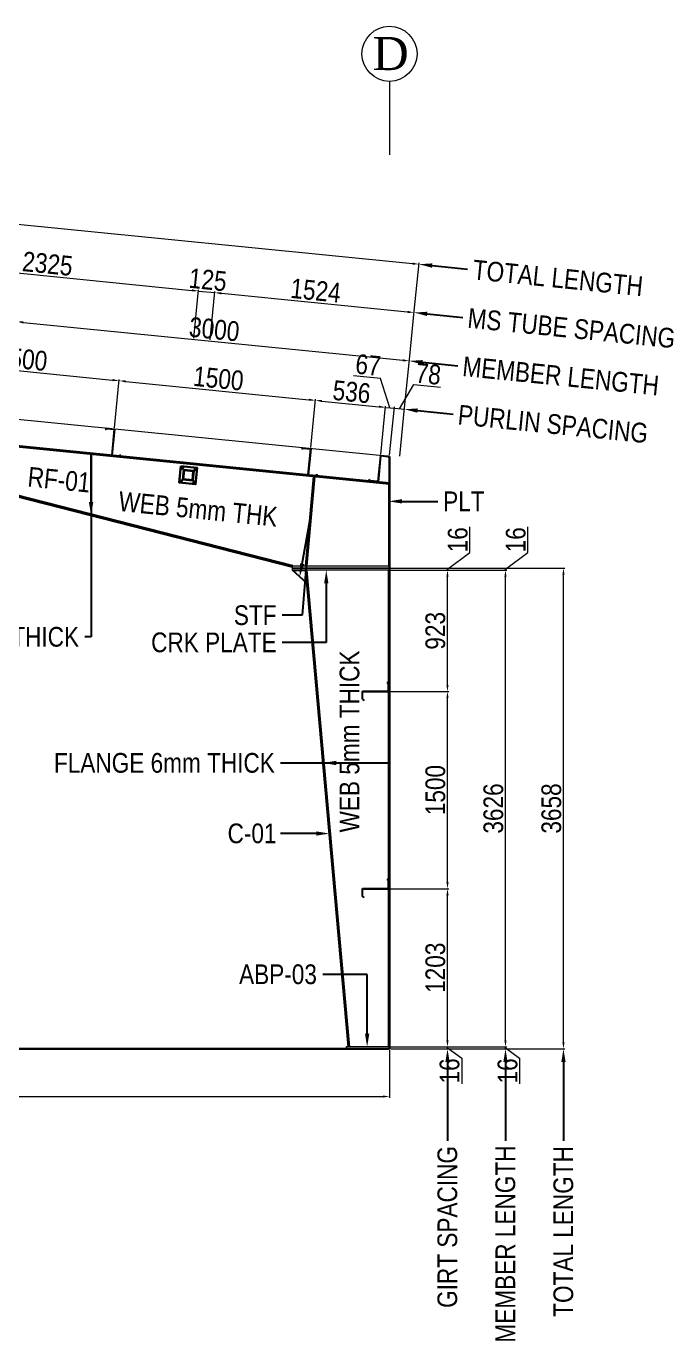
# Model space of a CAD drawing. Header units: millimetres. Extents: x 0 to 2669304, y -3314102 to 0.
# Drawn here: x 2322320 to 2327244, y -3163665 to -3153667 of the extents above; entities that cross this region are included whole.
import ezdxf
from ezdxf import colors
from ezdxf.entities.mleader import LeaderData, LeaderLine
from ezdxf.math import Vec2, Vec3

# ---------------------------------------------------------------- set-up
doc = ezdxf.new("R2010")
doc.units = ezdxf.units.MM
doc.header["$LTSCALE"] = 0.4
doc.header["$MEASUREMENT"] = 0
doc.header["$PDMODE"] = 34
doc.linetypes.add('CENTER', pattern=[2, 1.25, -0.25, 0.25, -0.25])
for name, color, linetype, lineweight in [('Base Plate', 114, 'Continuous', 20), ('CRK Plate', 54, 'Continuous', 20), ('Dim1', 147, 'Continuous', 20), ('Grid', 202, 'CENTER', 18), ('Outer Line', 1, 'Continuous', 30), ('PLT', 34, 'Continuous', 15), ('Roof Sheet1', 253, 'Continuous', 0), ('Steel', 1, 'Continuous', 30)]:
    doc.layers.add(name, color=color, linetype=linetype, lineweight=lineweight)
for name, color, linetype in [('Purlan', 46, 'Continuous'), ('stifners', 94, 'Continuous'), ('Thin', 6, 'Continuous')]:
    doc.layers.add(name, color=color, linetype=linetype)
doc.styles.add('style2', font='ARIALN.TTF')
doc.dimstyles.new('H.M.A', dxfattribs={"dimtxt": 37.0005, "dimasz": 20, "dimexe": 8, "dimexo": 10, "dimgap": 5, "dimtad": 3, "dimdec": 0, "dimrnd": 1, "dimzin": 0, "dimdsep": 46, "dimtxsty": 'style2', "dimcen": 0.09, "dimclrd": 152, "dimclre": 152, "dimclrt": 1, "dimadec": 0, "dimazin": 0, "dimtfac": 1, "dimtdec": 0, "dimtix": 1, "dimtmove": 1, "dimatfit": 3, "dimfxl": 0, "dimtolj": 1, "dimtzin": 0, "dimlwd": 5, "dimlwe": 5, "dimarcsym": 0})

# ---------------------------------------------------------------- blocks, each defined once
blk = doc.blocks.new('*D588')
at = {"layer": 'Defpoints', "color": 0}
for p in [(2308318.7, -3161445.4), (2325082.7, -3161445.4), (2325082.7, -3161807.4)]:
    blk.add_point(p, dxfattribs=at)
at = {"layer": 'Dim1', "color": 152, "lineweight": 5}
for p, q in [((2308318.7, -3161455.4), (2308318.7, -3161817.4)), ((2325082.7, -3161455.4), (2325082.7, -3161817.4)), ((2308368.7, -3161807.4), (2325032.7, -3161807.4))]:
    blk.add_line(p, q, dxfattribs=at)
at = {"layer": 'Dim1', "color": 152}
for points in [[(2308368.7, -3161799.1), (2308368.7, -3161815.7), (2308318.7, -3161807.4)], [(2325032.7, -3161799.1), (2325032.7, -3161815.7), (2325082.7, -3161807.4)]]:
    blk.add_solid(points, dxfattribs=at)
at = {"layer": 'Dim1', "color": 1, "insert": (2316700.7, -3161714.8), "char_height": 150, "attachment_point": 5, "style": 'style2'}
blk.add_mtext('\\A1;WIDTH : 16764 O/O OF STEEL LINE', dxfattribs=at)
blk = doc.blocks.new('A$C252068E4')
at = {"layer": 'Purlan'}
h = blk.add_hatch(color=256, dxfattribs=at)
h.dxf.hatch_style = 1
h.paths.add_polyline_path([(69.9, 200), (9.9, 200), (0, 190.1), (1.1, 189), (10.5, 198.5), (68.4, 198.5), (68.4, 0), (128.4, 0), (138.3, 9.9), (137.2, 11), (127.8, 1.5), (69.9, 1.5)])
for p, q in [((9.9, 200), (0, 190.1)), ((9.9, 200), (69.9, 200)), ((69.9, 200), (69.9, 1.5)), ((1.1, 189), (0, 190.1)), ((10.5, 198.5), (1.1, 189)), ((10.5, 198.5), (68.4, 198.5)), ((68.4, 198.5), (68.4, 0)), ((69.9, 1.5), (127.8, 1.5)), ((127.8, 1.5), (137.2, 11)), ((128.4, 0), (138.3, 9.9)), ((138.3, 9.9), (137.2, 11)), ((68.4, 0), (128.4, 0))]:
    blk.add_line(p, q, dxfattribs=at)
blk = doc.blocks.new('*D798')
at = {"layer": 'Defpoints', "color": 0}
for p in [(2323026.6, -3156362.8), (2321497.3, -3156581.3), (2322989.8, -3156730.6)]:
    blk.add_point(p, dxfattribs=at)
at = {"layer": 'Dim1', "color": 152, "lineweight": 5}
for p, q in [((2321498.3, -3156571.3), (2321535, -3156203.6)), ((2321583.8, -3156218.5), (2322976.8, -3156357.8)), ((2322990.8, -3156720.6), (2323027.6, -3156352.9))]:
    blk.add_line(p, q, dxfattribs=at)
at = {"layer": 'Dim1', "color": 152}
for points in [[(2321584.6, -3156210.2), (2321583, -3156226.8), (2321534, -3156213.6)], [(2322977.7, -3156349.5), (2322976, -3156366.1), (2323026.6, -3156362.8)]]:
    blk.add_solid(points, dxfattribs=at)
at = {"layer": 'Dim1', "color": 1, "insert": (2322289.4, -3156197.1), "char_height": 150, "attachment_point": 5, "rotation": 354.28963, "style": 'style2'}
blk.add_mtext('\\A1;1500', dxfattribs=at)
blk = doc.blocks.new('*D799')
at = {"layer": 'Defpoints', "color": 0}
for p in [(2324519.1, -3156512.1), (2322989.8, -3156730.6), (2324482.4, -3156879.8)]:
    blk.add_point(p, dxfattribs=at)
at = {"layer": 'Dim1', "color": 152, "lineweight": 5}
for p, q in [((2322990.8, -3156720.6), (2323027.6, -3156352.9)), ((2323076.3, -3156367.8), (2324469.4, -3156507.1)), ((2324483.4, -3156869.9), (2324520.1, -3156502.1))]:
    blk.add_line(p, q, dxfattribs=at)
at = {"layer": 'Dim1', "color": 152}
for points in [[(2323077.2, -3156359.5), (2323075.5, -3156376.1), (2323026.6, -3156362.8)], [(2324470.2, -3156498.8), (2324468.6, -3156515.4), (2324519.1, -3156512.1)]]:
    blk.add_solid(points, dxfattribs=at)
at = {"layer": 'Dim1', "color": 1, "insert": (2323782, -3156346.3), "char_height": 150, "attachment_point": 5, "rotation": 354.28963, "style": 'style2'}
blk.add_mtext('\\A1;1500', dxfattribs=at)
blk = doc.blocks.new('*D800')
at = {"layer": 'Defpoints', "color": 0}
for p in [(2325052.4, -3156565.4), (2324482.4, -3156879.8), (2325015.6, -3156933.1)]:
    blk.add_point(p, dxfattribs=at)
at = {"layer": 'Dim1', "color": 152, "lineweight": 5}
for p, q in [((2324483.4, -3156869.9), (2324520.1, -3156502.1)), ((2324568.9, -3156517), (2325002.6, -3156560.4)), ((2325016.6, -3156923.2), (2325053.4, -3156555.4))]:
    blk.add_line(p, q, dxfattribs=at)
at = {"layer": 'Dim1', "color": 152}
for points in [[(2324569.7, -3156508.7), (2324568.1, -3156525.3), (2324519.1, -3156512.1)], [(2325003.5, -3156552.1), (2325001.8, -3156568.7), (2325052.4, -3156565.4)]]:
    blk.add_solid(points, dxfattribs=at)
at = {"layer": 'Dim1', "color": 1, "insert": (2324794.9, -3156447.6), "char_height": 150, "attachment_point": 5, "rotation": 354.28963, "style": 'style2'}
blk.add_mtext('\\A1;536', dxfattribs=at)
blk = doc.blocks.new('*D816')
at = {"layer": 'Defpoints', "color": 0}
for p in [(2325119.5, -3156572.1), (2325015.6, -3156933.1), (2325082.7, -3156939.8)]:
    blk.add_point(p, dxfattribs=at)
at = {"layer": 'Dim1', "color": 152, "lineweight": 5}
for p, q in [((2325014.4, -3156345.1), (2324808.6, -3156324.5)), ((2325085.9, -3156568.7), (2325014.4, -3156345.1)), ((2325016.6, -3156923.2), (2325053.4, -3156555.4)), ((2325052.4, -3156565.4), (2325119.5, -3156572.1)), ((2325052.4, -3156565.4), (2325119.5, -3156572.1)), ((2325083.7, -3156929.9), (2325120.5, -3156562.1))]:
    blk.add_line(p, q, dxfattribs=at)
at = {"layer": 'Dim1', "color": 1, "insert": (2324920.6, -3156243.7), "char_height": 150, "attachment_point": 5, "rotation": 354.28963, "style": 'style2'}
blk.add_mtext('\\A1;67', dxfattribs=at)
blk = doc.blocks.new('*D817')
at = {"layer": 'Defpoints', "color": 0}
for p in [(2325196.8, -3156579.8), (2325082.7, -3156939.8), (2325160.1, -3156947.6)]:
    blk.add_point(p, dxfattribs=at)
at = {"layer": 'Dim1', "color": 152, "lineweight": 5}
for p, q in [((2325158.1, -3156576), (2325267, -3156392.3)), ((2325267, -3156392.3), (2325471.4, -3156412.8)), ((2325083.7, -3156929.9), (2325120.5, -3156562.1)), ((2325119.5, -3156572.1), (2325196.8, -3156579.8)), ((2325119.5, -3156572.1), (2325196.8, -3156579.8)), ((2325161.1, -3156937.6), (2325197.8, -3156569.9))]:
    blk.add_line(p, q, dxfattribs=at)
at = {"layer": 'Dim1', "color": 1, "insert": (2325378.3, -3156311.4), "char_height": 150, "attachment_point": 5, "rotation": 354.28963, "style": 'style2'}
blk.add_mtext('\\A1;78', dxfattribs=at)
blk = doc.blocks.new('*D802')
at = {"layer": 'Defpoints', "color": 0}
for p in [(2325233.6, -3156212.1), (2322211.7, -3156281.3), (2325196.8, -3156579.8)]:
    blk.add_point(p, dxfattribs=at)
at = {"layer": 'Dim1', "color": 152, "lineweight": 5}
for p, q in [((2322212.7, -3156271.4), (2322249.5, -3155903.6)), ((2322298.2, -3155918.6), (2325183.9, -3156207.1)), ((2325197.8, -3156569.9), (2325234.6, -3156202.1))]:
    blk.add_line(p, q, dxfattribs=at)
at = {"layer": 'Dim1', "color": 152}
for points in [[(2322299.1, -3155910.3), (2322297.4, -3155926.9), (2322248.5, -3155913.6)], [(2325184.7, -3156198.8), (2325183, -3156215.4), (2325233.6, -3156212.1)]]:
    blk.add_solid(points, dxfattribs=at)
at = {"layer": 'Dim1', "color": 1, "insert": (2323750.2, -3155971.7), "char_height": 150, "attachment_point": 5, "rotation": 354.28963, "style": 'style2'}
blk.add_mtext('\\A1;3000', dxfattribs=at)
blk = doc.blocks.new('*D818')
at = {"layer": 'Defpoints', "color": 0}
for p in [(2325082.7, -3161429.4), (2325082.7, -3161445.4), (2325523.7, -3161429.4)]:
    blk.add_point(p, dxfattribs=at)
at = {"layer": 'Dim1', "color": 152, "lineweight": 5}
for p, q in [((2325092.7, -3161429.4), (2325533.7, -3161429.4)), ((2325092.7, -3161445.4), (2325533.7, -3161445.4)), ((2325523.7, -3161445.4), (2325523.7, -3161429.4)), ((2325523.7, -3161445.4), (2325523.7, -3161429.4)), ((2325523.7, -3161437.4), (2325631.6, -3161515.8)), ((2325631.6, -3161515.8), (2325631.6, -3161710.3))]:
    blk.add_line(p, q, dxfattribs=at)
at = {"layer": 'Dim1', "color": 1, "insert": (2325540, -3161613), "char_height": 150, "attachment_point": 5, "rotation": 90, "style": 'style2'}
blk.add_mtext('\\A1;16', dxfattribs=at)
blk = doc.blocks.new('*D819')
at = {"layer": 'Defpoints', "color": 0}
for p in [(2325082.7, -3160226.4), (2325523.7, -3160226.4), (2325082.7, -3161429.4)]:
    blk.add_point(p, dxfattribs=at)
at = {"layer": 'Dim1', "color": 152, "lineweight": 5}
for p, q in [((2325092.7, -3160226.4), (2325533.7, -3160226.4)), ((2325523.7, -3161379.4), (2325523.7, -3160276.4)), ((2325092.7, -3161429.4), (2325533.7, -3161429.4))]:
    blk.add_line(p, q, dxfattribs=at)
at = {"layer": 'Dim1', "color": 152}
for points in [[(2325515.4, -3160276.4), (2325532.1, -3160276.4), (2325523.7, -3160226.4)], [(2325515.4, -3161379.4), (2325532.1, -3161379.4), (2325523.7, -3161429.4)]]:
    blk.add_solid(points, dxfattribs=at)
at = {"layer": 'Dim1', "color": 1, "insert": (2325432.1, -3160827.9), "char_height": 150, "attachment_point": 5, "rotation": 90, "style": 'style2'}
blk.add_mtext('\\A1;1203', dxfattribs=at)
blk = doc.blocks.new('*D804')
at = {"layer": 'Defpoints', "color": 0}
for p in [(2325082.7, -3158726.4), (2325523.7, -3158726.4), (2325082.7, -3160226.4)]:
    blk.add_point(p, dxfattribs=at)
at = {"layer": 'Dim1', "color": 152, "lineweight": 5}
for p, q in [((2325092.7, -3158726.4), (2325533.7, -3158726.4)), ((2325523.7, -3160176.4), (2325523.7, -3158776.4)), ((2325092.7, -3160226.4), (2325533.7, -3160226.4))]:
    blk.add_line(p, q, dxfattribs=at)
at = {"layer": 'Dim1', "color": 152}
for points in [[(2325515.4, -3158776.4), (2325532.1, -3158776.4), (2325523.7, -3158726.4)], [(2325515.4, -3160176.4), (2325532.1, -3160176.4), (2325523.7, -3160226.4)]]:
    blk.add_solid(points, dxfattribs=at)
at = {"layer": 'Dim1', "color": 1, "insert": (2325432.1, -3159476.4), "char_height": 150, "attachment_point": 5, "rotation": 90, "style": 'style2'}
blk.add_mtext('\\A1;1500', dxfattribs=at)
blk = doc.blocks.new('*D805')
at = {"layer": 'Defpoints', "color": 0}
for p in [(2325082.7, -3157803.4), (2325523.7, -3157803.4), (2325082.7, -3158726.4)]:
    blk.add_point(p, dxfattribs=at)
at = {"layer": 'Dim1', "color": 152, "lineweight": 5}
for p, q in [((2325092.7, -3157803.4), (2325533.7, -3157803.4)), ((2325523.7, -3158676.4), (2325523.7, -3157853.4)), ((2325092.7, -3158726.4), (2325533.7, -3158726.4))]:
    blk.add_line(p, q, dxfattribs=at)
at = {"layer": 'Dim1', "color": 152}
for points in [[(2325515.4, -3157853.4), (2325532.1, -3157853.4), (2325523.7, -3157803.4)], [(2325515.4, -3158676.4), (2325532.1, -3158676.4), (2325523.7, -3158726.4)]]:
    blk.add_solid(points, dxfattribs=at)
at = {"layer": 'Dim1', "color": 1, "insert": (2325432.1, -3158264.9), "char_height": 150, "attachment_point": 5, "rotation": 90, "style": 'style2'}
blk.add_mtext('\\A1;923', dxfattribs=at)
blk = doc.blocks.new('*D806')
at = {"layer": 'Defpoints', "color": 0}
for p in [(2325082.7, -3157787.4), (2325082.7, -3157803.4), (2325523.7, -3157787.4)]:
    blk.add_point(p, dxfattribs=at)
at = {"layer": 'Dim1', "color": 152, "lineweight": 5}
for p, q in [((2325693.9, -3157669.7), (2325693.9, -3157475.2)), ((2325523.7, -3157795.4), (2325693.9, -3157669.7)), ((2325092.7, -3157787.4), (2325533.7, -3157787.4)), ((2325092.7, -3157803.4), (2325533.7, -3157803.4)), ((2325523.7, -3157803.4), (2325523.7, -3157787.4)), ((2325523.7, -3157803.4), (2325523.7, -3157787.4))]:
    blk.add_line(p, q, dxfattribs=at)
at = {"layer": 'Dim1', "color": 1, "insert": (2325602.3, -3157572.4), "char_height": 150, "attachment_point": 5, "rotation": 90, "style": 'style2'}
blk.add_mtext('\\A1;16', dxfattribs=at)
blk = doc.blocks.new('*D807')
at = {"layer": 'Defpoints', "color": 0}
for p in [(2325523.7, -3157803.4), (2325964.8, -3157803.4), (2325523.7, -3161429.4)]:
    blk.add_point(p, dxfattribs=at)
at = {"layer": 'Dim1', "color": 152, "lineweight": 5}
for p, q in [((2325533.7, -3157803.4), (2325974.8, -3157803.4)), ((2325964.8, -3161379.4), (2325964.8, -3157853.4)), ((2325533.7, -3161429.4), (2325974.8, -3161429.4))]:
    blk.add_line(p, q, dxfattribs=at)
at = {"layer": 'Dim1', "color": 152}
for points in [[(2325956.4, -3157853.4), (2325973.1, -3157853.4), (2325964.8, -3157803.4)], [(2325956.4, -3161379.4), (2325973.1, -3161379.4), (2325964.8, -3161429.4)]]:
    blk.add_solid(points, dxfattribs=at)
at = {"layer": 'Dim1', "color": 1, "insert": (2325873.2, -3159616.4), "char_height": 150, "attachment_point": 5, "rotation": 90, "style": 'style2'}
blk.add_mtext('\\A1;3626', dxfattribs=at)
blk = doc.blocks.new('*D808')
at = {"layer": 'Defpoints', "color": 0}
for p in [(2325523.7, -3161429.4), (2325523.7, -3161445.4), (2325964.8, -3161429.4)]:
    blk.add_point(p, dxfattribs=at)
at = {"layer": 'Dim1', "color": 152, "lineweight": 5}
for p, q in [((2325533.7, -3161429.4), (2325974.8, -3161429.4)), ((2325533.7, -3161445.4), (2325974.8, -3161445.4)), ((2325964.8, -3161445.4), (2325964.8, -3161429.4)), ((2325964.8, -3161445.4), (2325964.8, -3161429.4)), ((2325964.8, -3161437.4), (2326072.6, -3161515.8)), ((2326072.6, -3161515.8), (2326072.6, -3161710.3))]:
    blk.add_line(p, q, dxfattribs=at)
at = {"layer": 'Dim1', "color": 1, "insert": (2325981, -3161613), "char_height": 150, "attachment_point": 5, "rotation": 90, "style": 'style2'}
blk.add_mtext('\\A1;16', dxfattribs=at)
blk = doc.blocks.new('*D809')
at = {"layer": 'Defpoints', "color": 0}
for p in [(2325523.7, -3157787.4), (2325523.7, -3157803.4), (2325964.8, -3157787.4)]:
    blk.add_point(p, dxfattribs=at)
at = {"layer": 'Dim1', "color": 152, "lineweight": 5}
for p, q in [((2326134.9, -3157669.7), (2326134.9, -3157475.2)), ((2325964.8, -3157795.4), (2326134.9, -3157669.7)), ((2325533.7, -3157787.4), (2325974.8, -3157787.4)), ((2325533.7, -3157803.4), (2325974.8, -3157803.4)), ((2325964.8, -3157803.4), (2325964.8, -3157787.4)), ((2325964.8, -3157803.4), (2325964.8, -3157787.4))]:
    blk.add_line(p, q, dxfattribs=at)
at = {"layer": 'Dim1', "color": 1, "insert": (2326043.3, -3157572.4), "char_height": 150, "attachment_point": 5, "rotation": 90, "style": 'style2'}
blk.add_mtext('\\A1;16', dxfattribs=at)
blk = doc.blocks.new('*D810')
at = {"layer": 'Defpoints', "color": 0}
for p in [(2325964.8, -3157787.4), (2326405.8, -3157787.4), (2325964.8, -3161445.4)]:
    blk.add_point(p, dxfattribs=at)
at = {"layer": 'Dim1', "color": 152, "lineweight": 5}
for p, q in [((2325974.8, -3157787.4), (2326415.8, -3157787.4)), ((2326405.8, -3161395.4), (2326405.8, -3157837.4)), ((2325974.8, -3161445.4), (2326415.8, -3161445.4))]:
    blk.add_line(p, q, dxfattribs=at)
at = {"layer": 'Dim1', "color": 152}
for points in [[(2326397.5, -3157837.4), (2326414.1, -3157837.4), (2326405.8, -3157787.4)], [(2326397.5, -3161395.4), (2326414.1, -3161395.4), (2326405.8, -3161445.4)]]:
    blk.add_solid(points, dxfattribs=at)
at = {"layer": 'Dim1', "color": 1, "insert": (2326314.2, -3159616.4), "char_height": 150, "attachment_point": 5, "rotation": 90, "style": 'style2'}
blk.add_mtext('\\A1;3658', dxfattribs=at)
blk = doc.blocks.new('A$C48F06F5B')
at = {"layer": 'Outer Line'}
for points in [[(125, 125), (0, 125), (0, 0), (125, 0)], [(100, 100), (25, 100), (25, 25), (100, 25)], [(97, 97), (28, 97), (28, 28), (97, 28)]]:
    blk.add_lwpolyline(points, close=True, dxfattribs=at)
for centre in [(12.5, 112.5), (112.5, 112.5), (12.5, 12.5), (112.5, 12.5)]:
    blk.add_circle(centre, 6, dxfattribs=at)
blk = doc.blocks.new('*D811')
at = {"layer": 'Defpoints', "color": 0}
for p in [(2316831.4, -3155000.5), (2325307.2, -3155476.7), (2325270.4, -3155844.4)]:
    blk.add_point(p, dxfattribs=at)
at = {"layer": 'Dim1', "color": 152, "lineweight": 5}
for p, q in [((2316832.4, -3154990.6), (2316869.2, -3154622.8)), ((2316917.9, -3154637.8), (2325257.4, -3155471.7)), ((2325271.4, -3155834.5), (2325308.1, -3155466.7))]:
    blk.add_line(p, q, dxfattribs=at)
at = {"layer": 'Dim1', "color": 152}
for points in [[(2316918.7, -3154629.5), (2316917.1, -3154646.1), (2316868.2, -3154632.8)], [(2325258.2, -3155463.4), (2325256.6, -3155480), (2325307.2, -3155476.7)]]:
    blk.add_solid(points, dxfattribs=at)
at = {"layer": 'Dim1', "color": 1, "insert": (2321096.8, -3154963.6), "char_height": 150, "attachment_point": 5, "rotation": 354.28963, "style": 'style2'}
blk.add_mtext('\\A1;8481', dxfattribs=at)
blk = doc.blocks.new('*D813')
at = {"layer": 'Defpoints', "color": 0}
for p in [(2323629.8, -3155680.3), (2321279.4, -3155816.7), (2323593, -3156048)]:
    blk.add_point(p, dxfattribs=at)
at = {"layer": 'Dim1', "color": 152, "lineweight": 5}
for p, q in [((2321280.4, -3155806.7), (2321317.2, -3155439)), ((2321365.9, -3155453.9), (2323580, -3155675.3)), ((2323594, -3156038.1), (2323630.8, -3155670.4))]:
    blk.add_line(p, q, dxfattribs=at)
at = {"layer": 'Dim1', "color": 152}
for points in [[(2321366.7, -3155445.7), (2321365.1, -3155462.2), (2321316.2, -3155449)], [(2323580.9, -3155667.1), (2323579.2, -3155683.6), (2323629.8, -3155680.3)]]:
    blk.add_solid(points, dxfattribs=at)
at = {"layer": 'Dim1', "color": 1, "insert": (2322482.1, -3155473.5), "char_height": 150, "attachment_point": 5, "rotation": 354.28963, "style": 'style2'}
blk.add_mtext('\\A1;2325', dxfattribs=at)
blk = doc.blocks.new('*D814')
at = {"layer": 'Defpoints', "color": 0}
for p in [(2323754.2, -3155692.8), (2323593, -3156048), (2323717.4, -3156060.5)]:
    blk.add_point(p, dxfattribs=at)
at = {"layer": 'Dim1', "color": 152, "lineweight": 5}
for p, q in [((2323594, -3156038.1), (2323630.8, -3155670.4)), ((2323629.8, -3155680.3), (2323754.2, -3155692.8)), ((2323718.4, -3156050.5), (2323755.1, -3155682.8))]:
    blk.add_line(p, q, dxfattribs=at)
at = {"layer": 'Dim1', "color": 1, "insert": (2323701.1, -3155595.4), "char_height": 150, "attachment_point": 5, "rotation": 354.28963, "style": 'style2'}
blk.add_mtext('\\A1;125', dxfattribs=at)
blk = doc.blocks.new('*D815')
at = {"layer": 'Defpoints', "color": 0}
for p in [(2325270.4, -3155844.4), (2323717.4, -3156060.5), (2325233.6, -3156212.1)]:
    blk.add_point(p, dxfattribs=at)
at = {"layer": 'Dim1', "color": 152, "lineweight": 5}
for p, q in [((2323718.4, -3156050.5), (2323755.1, -3155682.8)), ((2323803.9, -3155697.7), (2325220.6, -3155839.4)), ((2325234.6, -3156202.1), (2325271.4, -3155834.4))]:
    blk.add_line(p, q, dxfattribs=at)
at = {"layer": 'Dim1', "color": 152}
for points in [[(2323804.7, -3155689.4), (2323803.1, -3155706), (2323754.2, -3155692.8)], [(2325221.5, -3155831.1), (2325219.8, -3155847.7), (2325270.4, -3155844.4)]]:
    blk.add_solid(points, dxfattribs=at)
at = {"layer": 'Dim1', "color": 1, "insert": (2324521.4, -3155677.4), "char_height": 150, "attachment_point": 5, "rotation": 354.28963, "style": 'style2'}
blk.add_mtext('\\A1;1524', dxfattribs=at)

msp = doc.modelspace()

# ---------------------------------------------------------------- linework, layer by layer
at = {"layer": 'Base Plate'}
msp.add_lwpolyline([(2325082.6817, -3161429.367), (2324752.6817, -3161429.367), (2324752.6817, -3161445.367), (2325082.6817, -3161445.367)], close=True, dxfattribs=at)
at = {"layer": 'CRK Plate'}
for points in [[(2324345.6817, -3157771.367), (2325082.6817, -3157771.367), (2325082.6817, -3157787.367), (2324345.6817, -3157787.367)], [(2324345.6817, -3157787.367), (2325082.6817, -3157787.367), (2325082.6817, -3157803.367), (2324345.6817, -3157803.367)]]:
    msp.add_lwpolyline(points, close=True, dxfattribs=at)
at = {"layer": 'Grid', "color": 202, "linetype": 'ByBlock'}
msp.add_line((2325082.6817, -3154085.4592), (2325082.6817, -3154644.5503), dxfattribs=at)
msp.add_circle((2325082.6817, -3153876.1046), 209.3546, dxfattribs=at)
at = {"layer": 'Outer Line'}
for p, q in [((2325082.6817, -3157146.867), (2322170.3719, -3156855.636)), ((2325082.6817, -3157140.8371), (2322170.969, -3156849.6658)), ((2325082.6817, -3161445.367), (2325082.6817, -3156939.8395)), ((2324345.6817, -3157777.3969), (2322134.7071, -3157212.2847)), ((2324345.6817, -3157771.367), (2322135.304, -3157206.3151)), ((2324770.6817, -3161429.367), (2324445.6817, -3157803.367)), ((2324776.6817, -3161429.367), (2324451.6817, -3157803.367)), ((2325076.6817, -3161429.367), (2325076.6817, -3157803.367)), ((2308318.6817, -3161445.367), (2325082.6817, -3161445.367))]:
    msp.add_line(p, q, dxfattribs=at)
at = {"layer": 'PLT'}
msp.add_lwpolyline([(2325077.6817, -3157146.367), (2325082.6817, -3157146.867), (2325082.6817, -3157771.367), (2325077.6817, -3157771.367)], close=True, dxfattribs=at)
at = {"layer": 'Roof Sheet1'}
msp.add_line((2325082.6817, -3156939.8395), (2316700.6817, -3156101.6395), dxfattribs=at)
at = {"layer": 'stifners'}
for points in [[(2324506.6389, -3157091.2727), (2324511.6143, -3157091.7702), (2324450.7018, -3157771.367), (2324445.6817, -3157771.367)], [(2324345.6817, -3157803.367), (2324445.6817, -3157803.367), (2324454.609, -3157902.9677)]]:
    msp.add_lwpolyline(points, close=True, dxfattribs=at)

# ---------------------------------------------------------------- block references
at = {"layer": 'Outer Line', "xscale": -1, "rotation": 354.2894068627579}
msp.add_blockref('A$C48F06F5B', (2323608.435, -3157150.0656), dxfattribs=at)
at = {"layer": 'Steel'}
for p, rotation in [((2322901.8505, -3156922.7525), 354.2894331684685), ((2324394.4062, -3157072.0081), 354.2894331684685), ((2325076.6814, -3158794.7697), 89.99999999995212), ((2325076.6814, -3160294.7697), 89.99999999995212)]:
    msp.add_blockref('A$C252068E4', p, dxfattribs=dict(at, rotation=rotation))
at = {"layer": 'Steel', "xscale": -1, "rotation": 354.2894331686123}
msp.add_blockref('A$C252068E4', (2325063.7693, -3157138.9443), dxfattribs=at)

# ---------------------------------------------------------------- texts
at = {"layer": 'Thin', "color": 7, "lineweight": 5, "insert": (2325091.6273, -3153748.0895), "char_height": 252, "attachment_point": 2, "style": 'style2'}
msp.add_mtext('{\\fTimes New Roman|b0|i0|c0|p18;D}', dxfattribs=at)
at = {"layer": 'Thin', "color": 7, "lineweight": 5, "char_height": 150, "attachment_point": 2, "rotation": 354.28940686, "style": 'style2'}
for s, insert, width in [('RF-01', (2322577.8099, -3157040.9321), 450.196957), ('WEB 5mm THK', (2323634.5232, -3157263.5445), 1420.368378)]:
    msp.add_mtext(s, dxfattribs=dict(at, insert=insert, width=width))
at = {"layer": 'Thin', "color": 7, "lineweight": 5, "insert": (2324855.367, -3159106.6443), "char_height": 150, "attachment_point": 8, "rotation": 90, "style": 'style2'}
msp.add_mtext('WEB 5mm THICK', dxfattribs=at)

# ---------------------------------------------------------------- dimensions: what is measured, and where the dimension line sits
at = {"layer": 'Dim1'}
for base, p1, p2, angle, picture, middle in [((2325307.1503, -3155476.6526), (2316831.3944, -3155000.5073), (2325270.3765, -3155844.4055), 174.2896262, '*D811', (2321096.7705, -3154963.5882)), ((2323629.7829, -3155680.323), (2321279.3907, -3155816.6934), (2323593.012, -3156048.0466), 174.2896262, '*D813', (2322482.0851, -3155473.5149)), ((2323754.1515, -3155692.7593), (2323593.012, -3156048.0466), (2323717.3806, -3156060.483), 174.2896262, '*D814', (2323701.08, -3155595.4097)), ((2325270.378, -3155844.3761), (2323717.3806, -3156060.4831), (2325233.607, -3156212.0999), 174.2896262, '*D815', (2324521.3775, -3155677.4363)), ((2325233.607, -3156212.0998), (2322211.7234, -3156281.3237), (2325196.8361, -3156579.8235), 174.2896262, '*D802', (2323750.1635, -3155971.7185)), ((2323026.5874, -3156362.807), (2321497.2586, -3156581.2961), (2322989.8143, -3156730.5528), 174.2896262, '*D798', (2322289.4221, -3156197.0506)), ((2324519.1438, -3156512.0569), (2322989.8143, -3156730.5528), (2324482.3702, -3156879.8072), 174.2896262, '*D799', (2323781.9784, -3156346.3005)), ((2325052.3806, -3156565.3785), (2324482.3702, -3156879.8072), (2325015.6068, -3156933.1309), 174.2896262, '*D800', (2324794.875, -3156447.5862)), ((2325523.7169, -3157803.367), (2325082.6817, -3158726.367), (2325082.6817, -3157803.367), 90, '*D805', (2325432.131, -3158264.867)), ((2325964.7521, -3157803.367), (2325523.7169, -3161429.367), (2325523.7169, -3157803.367), 90, '*D807', (2325873.1662, -3159616.367)), ((2326405.7873, -3157787.367), (2325964.7521, -3161445.367), (2325964.7521, -3157787.367), 90, '*D810', (2326314.2014, -3159616.367)), ((2325523.7169, -3158726.367), (2325082.6817, -3160226.367), (2325082.6817, -3158726.367), 90, '*D804', (2325432.131, -3159476.367)), ((2325523.7169, -3160226.367), (2325082.6817, -3161429.367), (2325082.6817, -3160226.367), 90, '*D819', (2325432.131, -3160827.867))]:
    dim = msp.add_linear_dim(base=base, p1=p1, p2=p2, angle=angle, dimstyle='H.M.A', override={"dimtxt": 150, "dimasz": 50, "dimexe": 10, "dimgap": 15}, dxfattribs=at)
    dim.commit()
    dim.dimension.update_dxf_attribs({"geometry": picture, "text_midpoint": middle})
for base, p1, p2, angle, picture, middle in [((2325119.4557, -3156572.0857), (2325015.6068, -3156933.1309), (2325082.6817, -3156939.8395), 174.2896262, '*D816', (2324999.4534, -3156343.5812)), ((2325196.8347, -3156579.8233), (2325082.6817, -3156939.8395), (2325160.0607, -3156947.5774), 174.2896262, '*D817', (2325281.8912, -3156393.8226)), ((2325523.7169, -3157787.367), (2325082.6817, -3157803.367), (2325082.6817, -3157787.367), 90, '*D806', (2325693.8884, -3157654.6907)), ((2325964.7521, -3157787.367), (2325523.7169, -3157803.367), (2325523.7169, -3157787.367), 90, '*D809', (2326134.9236, -3157654.6907)), ((2325523.7169, -3161429.367), (2325082.6817, -3161445.367), (2325082.6817, -3161429.367), 90, '*D818', (2325631.5954, -3161530.7844)), ((2325964.7521, -3161429.367), (2325523.7169, -3161445.367), (2325523.7169, -3161429.367), 90, '*D808', (2326072.6306, -3161530.7844))]:
    dim = msp.add_linear_dim(base=base, p1=p1, p2=p2, angle=angle, dimstyle='H.M.A', override={"dimtxt": 150, "dimasz": 50, "dimexe": 10, "dimgap": 15}, dxfattribs=at)
    dim.commit()
    dim.dimension.update_dxf_attribs({"geometry": picture, "text_midpoint": middle, "dimtype": 160})
dim = msp.add_linear_dim(base=(2325082.6817, -3161807.4019), p1=(2308318.6817, -3161445.367), p2=(2325082.6817, -3161445.367), text='WIDTH : <> O/O OF STEEL LINE', dimstyle='H.M.A', override={"dimtxt": 150, "dimasz": 50, "dimexe": 10, "dimgap": 15}, dxfattribs=at)
dim.commit()
dim.dimension.update_dxf_attribs({"geometry": '*D588', "text_midpoint": (2316700.6817, -3161714.7928)})

# ---------------------------------------------------------------- leaders
at = {"layer": 'Thin', "color": 7, "lineweight": 5}
ml = msp.add_multileader_mtext('Standard', dxfattribs=at)
ml.set_content('TOTAL LENGTH', color=7, style='style2')
ml.set_leader_properties(color=215)
ml.build(insert=Vec2(0, 0))
ml.multileader.update_dxf_attribs({"dogleg_length": 150, "arrow_head_size": 100})
ctx = ml.context
ctx.base_point, ctx.char_height, ctx.arrow_head_size, ctx.landing_gap_size, ctx.plane_origin, ctx.plane_x_axis, ctx.plane_y_axis = Vec3(2325676.9832, -3155513.6346), 150, 100, 50, Vec3(2241570.6444, -3139569.5356), Vec3(0.995037571, -0.09949991), Vec3(0.09949991, 0.995037571)
ctx.text_align_type = 1
notes = []
notes.append((ctx, [(1, (1, 1, 0), (2325628.4942, -3155508.7859), (0.995037571, -0.09949991), 48.7308, [(0, [(2325307.1489, -3155476.6526)], 0, [])])]))
ctx.mtext.insert, ctx.mtext.text_direction, ctx.mtext.rotation, ctx.mtext.alignment, ctx.mtext.flow_direction = Vec3(2326371.1047, -3155506.3846), Vec3(0.995037571, -0.09949991), 6.183520483, 2, 5
ml = msp.add_multileader_mtext('Standard', dxfattribs=at)
ml.set_content('MS TUBE SPACING', color=7, style='style2')
ml.set_leader_properties(color=215)
ml.build(insert=Vec2(0, 0))
ml.multileader.update_dxf_attribs({"dogleg_length": 150, "arrow_head_size": 100})
ctx = ml.context
ctx.base_point, ctx.char_height, ctx.arrow_head_size, ctx.landing_gap_size, ctx.plane_origin, ctx.plane_x_axis, ctx.plane_y_axis = Vec3(2325640.2122, -3155881.3583), 150, 100, 50, Vec3(2241533.8734, -3139937.2592), Vec3(0.995037571, -0.09949991), Vec3(0.09949991, 0.995037571)
ctx.text_align_type = 1
notes.append((ctx, [(1, (1, 1, 0), (2325591.7232, -3155876.5095), (0.995037571, -0.09949991), 48.7308, [(0, [(2325270.378, -3155844.3763)], 0, [])])]))
ctx.mtext.insert, ctx.mtext.text_direction, ctx.mtext.rotation, ctx.mtext.alignment, ctx.mtext.flow_direction = Vec3(2326474.4773, -3155888.1221), Vec3(0.995037571, -0.09949991), 6.183520483, 2, 5
ml = msp.add_multileader_mtext('Standard', dxfattribs=at)
ml.set_content('MEMBER LENGTH', color=7, style='style2')
ml.set_leader_properties(color=215)
ml.build(insert=Vec2(0, 0))
ml.multileader.update_dxf_attribs({"dogleg_length": 150, "arrow_head_size": 100})
ctx = ml.context
ctx.base_point, ctx.char_height, ctx.arrow_head_size, ctx.landing_gap_size, ctx.plane_origin, ctx.plane_x_axis, ctx.plane_y_axis = Vec3(2325603.4413, -3156249.0819), 150, 100, 50, Vec3(2241497.1025, -3140304.9829), Vec3(0.995037571, -0.09949991), Vec3(0.09949991, 0.995037571)
ctx.text_align_type = 1
notes.append((ctx, [(1, (1, 1, 0), (2325554.9523, -3156244.2332), (0.995037571, -0.09949991), 48.7308, [(0, [(2325233.607, -3156212.0999)], 0, [])])]))
ctx.mtext.insert, ctx.mtext.text_direction, ctx.mtext.rotation, ctx.mtext.alignment, ctx.mtext.flow_direction = Vec3(2326392.9602, -3156251.3714), Vec3(0.995037571, -0.09949991), 6.183520483, 2, 5
ml = msp.add_multileader_mtext('Standard', dxfattribs=at)
ml.set_content('PURLIN SPACING', color=7, style='style2')
ml.set_leader_properties(color=215)
ml.build(insert=Vec2(0, 0))
ml.multileader.update_dxf_attribs({"dogleg_length": 150, "arrow_head_size": 100})
ctx = ml.context
ctx.base_point, ctx.char_height, ctx.arrow_head_size, ctx.landing_gap_size, ctx.plane_origin, ctx.plane_x_axis, ctx.plane_y_axis = Vec3(2325566.6703, -3156616.8056), 150, 100, 50, Vec3(2241460.3315, -3140672.7066), Vec3(0.995037571, -0.09949991), Vec3(0.09949991, 0.995037571)
ctx.text_align_type = 1
notes.append((ctx, [(1, (1, 1, 0), (2325518.1813, -3156611.9569), (0.995037571, -0.09949991), 48.7308, [(0, [(2325196.8361, -3156579.8236)], 0, [])])]))
ctx.mtext.insert, ctx.mtext.text_direction, ctx.mtext.rotation, ctx.mtext.alignment, ctx.mtext.flow_direction = Vec3(2326334.198, -3156616.896), Vec3(0.995037571, -0.09949991), 6.183520483, 2, 5
ml = msp.add_multileader_mtext('Standard', dxfattribs=at)
ml.set_content('FLANGE 6mm THICK', color=7, style='style2')
ml.set_leader_properties(color=215)
ml.build(insert=Vec2(0, 0))
ml.multileader.update_dxf_attribs({"dogleg_length": 150, "arrow_head_size": 100})
ctx = ml.context
ctx.base_point, ctx.char_height, ctx.arrow_head_size, ctx.landing_gap_size, ctx.plane_origin = Vec3(2320998.8315, -3158311.7613), 150, 100, 50, Vec3(2407844.2099, -3150116.356)
ctx.text_align_type = 1
notes.append((ctx, [(1, (1, 1, 0), (2322813.2172, -3158311.7613), (-1, 0), 48.7308, [(1, [(2322813.2172, -3157385.7079), (2322813.2172, -3156919.9205)], 0, [])])]))
ctx.mtext.insert, ctx.mtext.alignment, ctx.mtext.flow_direction = Vec3(2321881.659, -3158235.4823), 2, 5
ml = msp.add_multileader_mtext('Standard', dxfattribs=at)
ml.set_content('PLT', color=7, style='style2')
ml.set_leader_properties(color=215)
ml.build(insert=Vec2(0, 0))
ml.multileader.update_dxf_attribs({"dogleg_length": 150, "arrow_head_size": 100})
ctx = ml.context
ctx.base_point, ctx.char_height, ctx.arrow_head_size, ctx.landing_gap_size, ctx.plane_origin = Vec3(2325449.3604, -3157280.3078), 150, 100, 50, Vec3(2240173.9569, -3149783.9033)
ctx.text_align_type = 1
notes.append((ctx, [(1, (1, 1, 0), (2325400.6296, -3157280.3078), (1, 0), 48.7308, [(0, [(2325077.6817, -3157280.3078)], 0, [])])]))
ctx.mtext.insert, ctx.mtext.alignment, ctx.mtext.flow_direction = Vec3(2325648.7465, -3157205.3078), 2, 5
ml = msp.add_multileader_mtext('Standard', dxfattribs=at)
ml.set_content('STF', color=7, style='style2')
ml.set_leader_properties(color=215)
ml.build(insert=Vec2(0, 0))
ml.multileader.update_dxf_attribs({"dogleg_length": 150, "arrow_head_size": 100})
ctx = ml.context
ctx.base_point, ctx.char_height, ctx.arrow_head_size, ctx.landing_gap_size, ctx.plane_origin = Vec3(2323856.7067, -3158147.1688), 150, 100, 50, Vec3(2409832.1385, -3165332.6967)
ctx.text_align_type = 1
notes.append((ctx, [(1, (1, 1, 0), (2324419.4974, -3158147.1688), (-1, 0), 153.582, [(1, [(2324400.1454, -3157853.1673), (2324476.1603, -3157431.3198)], 0, [])])]))
ctx.mtext.insert, ctx.mtext.alignment, ctx.mtext.flow_direction = Vec3(2324061.3111, -3158070.8898), 2, 5
ml = msp.add_multileader_mtext('Standard', dxfattribs=at)
ml.set_content('CRK PLATE', color=7, style='style2')
ml.set_leader_properties(color=215)
ml.build(insert=Vec2(0, 0))
ml.multileader.update_dxf_attribs({"dogleg_length": 150, "arrow_head_size": 100})
ctx = ml.context
ctx.base_point, ctx.char_height, ctx.arrow_head_size, ctx.landing_gap_size, ctx.plane_origin = Vec3(2323228.5689, -3158354.1378), 150, 100, 50, Vec3(2409828.5565, -3165850.5423)
ctx.text_align_type = 1
notes.append((ctx, [(1, (1, 1, 0), (2324601.8838, -3158354.1378), (-1, 0), 335.9684, [(0, [(2324601.8838, -3157803.367)], 0, [])])]))
ctx.mtext.insert, ctx.mtext.alignment, ctx.mtext.flow_direction = Vec3(2323747.2422, -3158277.8589), 2, 5
ml = msp.add_multileader_mtext('Standard', dxfattribs=at)
ml.set_content('FLANGE 6mm THICK', color=7, style='style2')
ml.set_leader_properties(color=215)
ml.build(insert=Vec2(0, 0))
ml.multileader.update_dxf_attribs({"dogleg_length": 150, "arrow_head_size": 100})
ctx = ml.context
ctx.base_point, ctx.char_height, ctx.arrow_head_size, ctx.landing_gap_size, ctx.plane_origin = Vec3(2322487.9342, -3159270.7059), 150, 100, 50, Vec3(2409528.9926, -3151774.3015)
ctx.text_align_type = 1
notes.append((ctx, [(1, (1, 1, 0), (2324302.3199, -3159270.7059), (-1, 0), 48.7308, [(1, [(2324577.1438, -3159270.0797), (2325082.6817, -3159270.7059)], 0, [])])]))
ctx.mtext.insert, ctx.mtext.alignment, ctx.mtext.flow_direction = Vec3(2323370.7616, -3159194.4269), 2, 5
ml = msp.add_multileader_mtext('Standard', dxfattribs=at)
ml.set_content('C-01', color=7, style='style2')
ml.set_leader_properties(color=215)
ml.build(insert=Vec2(0, 0))
ml.multileader.update_dxf_attribs({"dogleg_length": 150, "arrow_head_size": 100})
ctx = ml.context
ctx.base_point, ctx.char_height, ctx.arrow_head_size, ctx.landing_gap_size, ctx.plane_origin = Vec3(2323821.2562, -3159806.9944), 150, 100, 50, Vec3(2409528.9926, -3152310.59)
ctx.text_align_type = 1
notes.append((ctx, [(1, (1, 1, 0), (2324302.3199, -3159806.9944), (-1, 0), 48.7308, [(0, [(2324625.2678, -3159806.9944)], 0, [])])]))
ctx.mtext.insert, ctx.mtext.alignment, ctx.mtext.flow_direction = Vec3(2324037.4226, -3159730.7154), 2, 5
ml = msp.add_multileader_mtext('Standard', dxfattribs=at)
ml.set_content('ABP-03', color=7, style='style2')
ml.set_leader_properties(color=215)
ml.build(insert=Vec2(0, 0))
ml.multileader.update_dxf_attribs({"dogleg_length": 150, "arrow_head_size": 100})
ctx = ml.context
ctx.base_point, ctx.char_height, ctx.arrow_head_size, ctx.landing_gap_size, ctx.plane_origin = Vec3(2323892.7774, -3160878.5961), 150, 100, 50, Vec3(2410139.3544, -3153382.1917)
ctx.text_align_type = 1
notes.append((ctx, [(1, (1, 1, 0), (2324912.6817, -3160878.5961), (-1, 0), 335.9684, [(0, [(2324912.6817, -3161429.367)], 0, [])])]))
ctx.mtext.insert, ctx.mtext.alignment, ctx.mtext.flow_direction = Vec3(2324234.7454, -3160802.3171), 2, 5
ml = msp.add_multileader_mtext('Standard', dxfattribs=at)
ml.set_content('GIRT SPACING', color=7, style='style2')
ml.set_leader_properties(color=215)
ml.build(insert=Vec2(0, 0))
ml.multileader.update_dxf_attribs({"dogleg_length": 150, "arrow_head_size": 100})
ctx = ml.context
ctx.base_point, ctx.char_height, ctx.arrow_head_size, ctx.landing_gap_size, ctx.plane_origin, ctx.plane_x_axis, ctx.plane_y_axis = Vec3(2325523.7169, -3163455.4132), 150, 100, 50, Vec3(2333020.1214, -3076541.6422), Vec3(0, 1), Vec3(-1, 0)
ctx.text_align_type = 1
notes.append((ctx, [(1, (1, 1, 0), (2325523.7169, -3162095.0179), (0, -1), 48.7308, [(0, [(2325523.7169, -3161445.367)], 0, [])])]))
ctx.mtext.insert, ctx.mtext.text_direction, ctx.mtext.rotation, ctx.mtext.alignment, ctx.mtext.flow_direction = Vec3(2325447.4379, -3162799.581), Vec3(0, 1), 1.570796327, 2, 5
ml = msp.add_multileader_mtext('Standard', dxfattribs=at)
ml.set_content('MEMBER LENGTH', color=7, style='style2')
ml.set_leader_properties(color=215)
ml.build(insert=Vec2(0, 0))
ml.multileader.update_dxf_attribs({"dogleg_length": 150, "arrow_head_size": 100})
ctx = ml.context
ctx.base_point, ctx.char_height, ctx.arrow_head_size, ctx.landing_gap_size, ctx.plane_origin, ctx.plane_x_axis, ctx.plane_y_axis = Vec3(2325964.7521, -3163715.4063), 150, 100, 50, Vec3(2333461.1566, -3076541.6422), Vec3(0, 1), Vec3(-1, 0)
ctx.text_align_type = 1
notes.append((ctx, [(1, (1, 1, 0), (2325964.7521, -3162095.0179), (0, -1), 48.7308, [(0, [(2325964.7521, -3161445.367)], 0, [])])]))
ctx.mtext.insert, ctx.mtext.text_direction, ctx.mtext.rotation, ctx.mtext.alignment, ctx.mtext.flow_direction = Vec3(2325888.4731, -3162929.5776), Vec3(0, 1), 1.570796327, 2, 5
ml = msp.add_multileader_mtext('Standard', dxfattribs=at)
ml.set_content('TOTAL LENGTH', color=7, style='style2')
ml.set_leader_properties(color=215)
ml.build(insert=Vec2(0, 0))
ml.multileader.update_dxf_attribs({"dogleg_length": 150, "arrow_head_size": 100})
ctx = ml.context
ctx.base_point, ctx.char_height, ctx.arrow_head_size, ctx.landing_gap_size, ctx.plane_origin, ctx.plane_x_axis, ctx.plane_y_axis = Vec3(2326405.7873, -3163523.6601), 150, 100, 50, Vec3(2333902.1918, -3076541.6422), Vec3(0, 1), Vec3(-1, 0)
ctx.text_align_type = 1
notes.append((ctx, [(1, (1, 1, 0), (2326405.7873, -3162095.0179), (0, -1), 48.7308, [(0, [(2326405.7873, -3161445.367)], 0, [])])]))
ctx.mtext.insert, ctx.mtext.text_direction, ctx.mtext.rotation, ctx.mtext.alignment, ctx.mtext.flow_direction = Vec3(2326329.5084, -3162833.7044), Vec3(0, 1), 1.570796327, 2, 5
for ctx, leaders in notes:
    for number, flags, end, landing, length, lines in leaders:
        leader = LeaderData()
        leader.index, (leader.has_last_leader_line, leader.has_dogleg_vector, leader.attachment_direction) = number, flags
        leader.last_leader_point, leader.dogleg_vector, leader.dogleg_length = Vec3(end), Vec3(landing), length
        for number, points, colour, breaks in lines:
            line = LeaderLine()
            line.index, line.vertices, line.color, line.breaks = number, Vec3.list(points), colors.encode_raw_color(colour), breaks
            leader.lines.append(line)
        ctx.leaders.append(leader)

doc.saveas('drawing.dxf')
